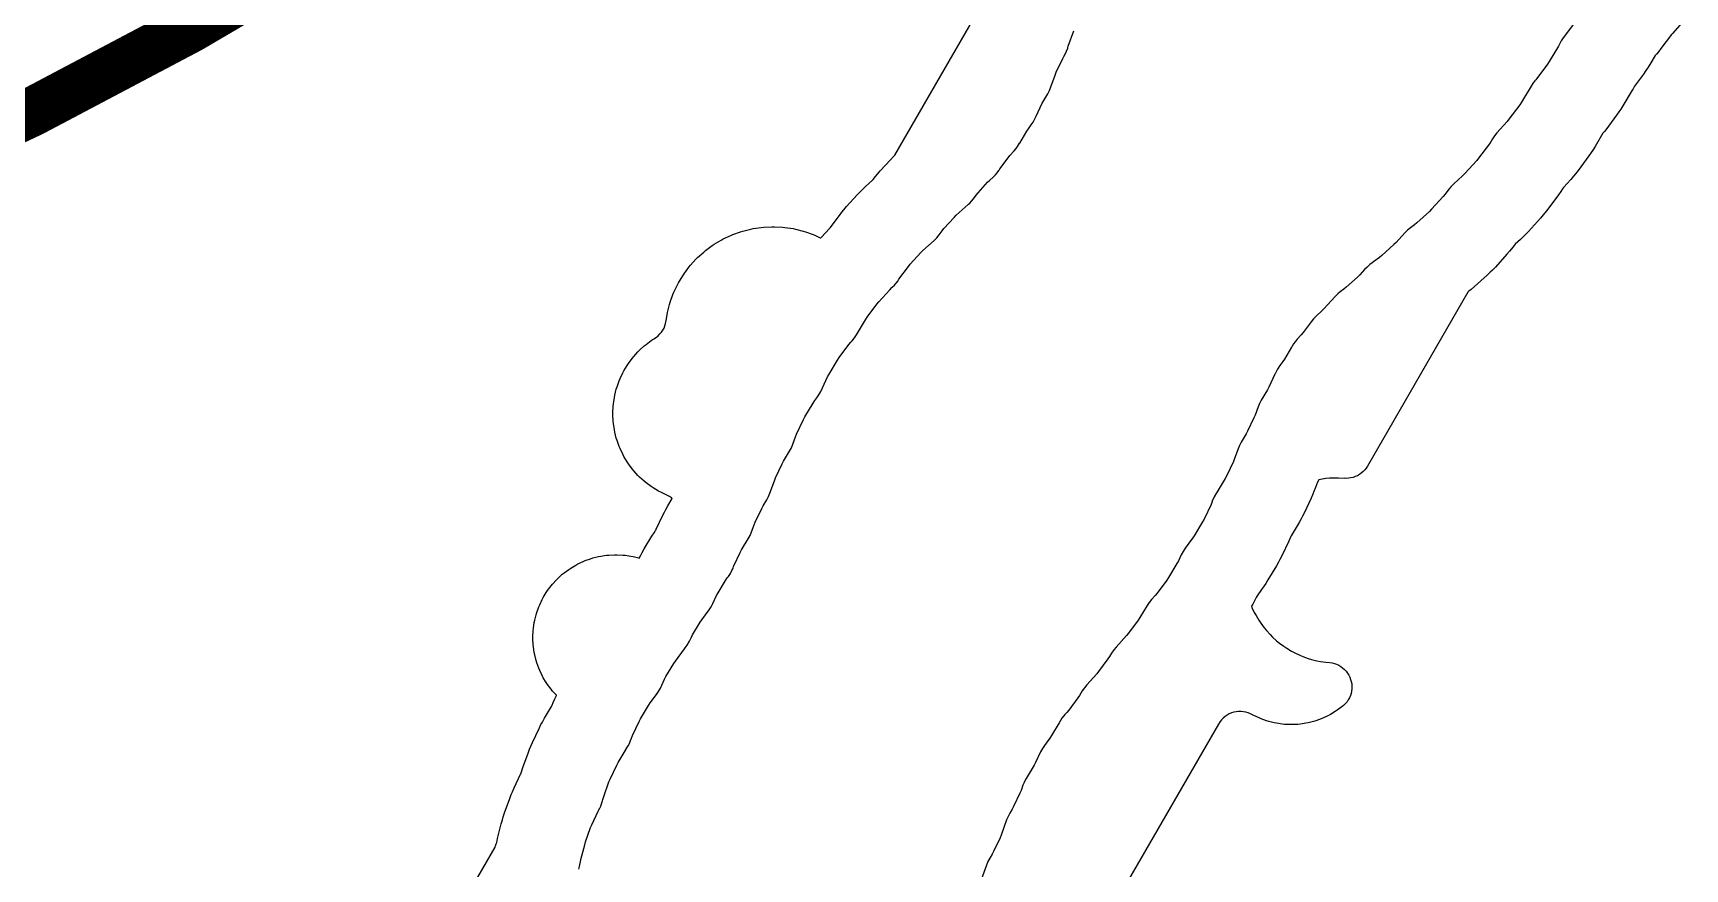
# Model space of a CAD drawing. Extents: x 425531 to 428300, y 1577248 to 1578701.
# Drawn here: x 427976.1 to 428245.1, y 1577626.4 to 1577762.6 of the extents above; entities that cross this region are included whole.
import ezdxf

# ---------------------------------------------------------------- set-up
doc = ezdxf.new("R2010")
doc.units = 21
for name, color, linetype, true_color in [('L-GOLF-CART', 7, 'Continuous', 0xcfcac0), ('L-GOLF-FWY', 7, 'Continuous', 0x6a9e35), ('L-GOLF-ROUGH', 7, 'Continuous', 0x4f7d2c)]:
    doc.layers.add(name, color=color, linetype=linetype, true_color=true_color)

msp = doc.modelspace()

# ---------------------------------------------------------------- linework, layer by layer
at = {"layer": 'L-GOLF-CART', "const_width": 8}
msp.add_lwpolyline([(428027.73, 1577778.65), (428001.72, 1577763.38), (427975.84, 1577749.69), (427950.1, 1577737.58), (427924.5, 1577727.06), (427899.04, 1577718.12), (427873.72, 1577710.76), (427848.53, 1577704.98), (427823.48, 1577700.78), (427798.57, 1577698.16), (427773.79, 1577697.13), (427749.16, 1577697.68), (427724.66, 1577699.81), (427700.3, 1577703.52), (427676.07, 1577708.82), (427651.98, 1577715.69), (427628.04, 1577724.15), (427604.22, 1577734.19), (427580.55, 1577745.81), (427557.01, 1577759.02), (427533.61, 1577773.8), (427510.35, 1577790.17), (427487.23, 1577808.12), (427464.24, 1577827.65)], dxfattribs=at)
at = {"layer": 'L-GOLF-FWY', "elevation": 67.4}
for points in [[(428064.93, 1577626.32), (428065.07, 1577626.79), (428065.19, 1577627.39), (428065.2, 1577627.46), (428065.3, 1577627.94), (428065.9, 1577630.33), (428066.04, 1577630.8), (428066.87, 1577633.13), (428067.06, 1577633.58), (428068.12, 1577635.81), (428068.23, 1577636.03), (428068.29, 1577636.15), (428068.51, 1577636.61), (428068.66, 1577637), (428068.81, 1577637.49), (428068.86, 1577637.7), (428069, 1577638.17), (428069.85, 1577640.55), (428070.04, 1577641), (428071.12, 1577643.29), (428071.36, 1577643.72), (428072.66, 1577645.89), (428072.68, 1577645.93), (428073, 1577646.46), (428073.19, 1577646.83), (428073.38, 1577647.3), (428073.51, 1577647.68), (428073.7, 1577648.14), (428074.78, 1577650.42), (428075.01, 1577650.85), (428076.31, 1577653.02), (428076.58, 1577653.42), (428077.6, 1577654.79), (428077.94, 1577655.3), (428078.23, 1577655.84), (428078.91, 1577657.29), (428079.14, 1577657.72), (428080.42, 1577659.85), (428080.69, 1577660.26), (428082.17, 1577662.25), (428082.27, 1577662.4), (428082.59, 1577662.84), (428082.96, 1577663.51), (428083.22, 1577664.06), (428083.45, 1577664.5), (428084.69, 1577666.57), (428084.97, 1577666.98), (428086.17, 1577668.6), (428086.51, 1577669.11), (428086.79, 1577669.65), (428087.39, 1577670.91), (428087.62, 1577671.34), (428088.85, 1577673.39), (428089.12, 1577673.79), (428089.3, 1577674.03), (428089.64, 1577674.54), (428089.87, 1577674.98), (428090.01, 1577675.3), (428090.06, 1577675.43), (428090.16, 1577675.65), (428090.21, 1577675.75), (428091.23, 1577677.92), (428091.46, 1577678.35), (428092.55, 1577680.17), (428092.84, 1577680.71), (428093.08, 1577681.28), (428093.49, 1577682.44), (428093.68, 1577682.89), (428094.73, 1577685.11), (428094.96, 1577685.55), (428095.55, 1577686.52), (428095.84, 1577687.07), (428096.07, 1577687.63), (428096.79, 1577689.63), (428096.98, 1577690.09), (428098.07, 1577692.39), (428098.3, 1577692.82), (428099.28, 1577694.47), (428099.57, 1577695.01), (428099.81, 1577695.57), (428100.23, 1577696.76), (428100.42, 1577697.21), (428101.54, 1577699.59), (428101.77, 1577700.02), (428103.13, 1577702.28), (428103.4, 1577702.69), (428103.72, 1577703.12), (428104.06, 1577703.63), (428104.35, 1577704.17), (428105.47, 1577706.54), (428105.7, 1577706.98), (428107.08, 1577709.27), (428107.35, 1577709.68), (428108.94, 1577711.83), (428109.26, 1577712.21), (428109.45, 1577712.42), (428109.84, 1577712.9), (428110.18, 1577713.41), (428111.64, 1577715.85), (428111.92, 1577716.26), (428113.5, 1577718.39), (428113.81, 1577718.77), (428115.59, 1577720.74), (428115.94, 1577721.09), (428116, 1577721.14), (428116.37, 1577721.5), (428116.63, 1577721.81), (428116.93, 1577722.22), (428116.95, 1577722.25), (428117.09, 1577722.45), (428118.62, 1577724.51), (428118.93, 1577724.89), (428120.66, 1577726.79), (428121, 1577727.14), (428122.8, 1577728.76), (428123.23, 1577729.2), (428123.62, 1577729.67), (428124.11, 1577730.34), (428124.42, 1577730.72), (428126.07, 1577732.53), (428126.41, 1577732.88), (428128.37, 1577734.65), (428128.43, 1577734.71), (428128.61, 1577734.87), (428128.89, 1577735.16), (428129.21, 1577735.56), (428129.65, 1577736.15), (428129.96, 1577736.53), (428131.52, 1577738.25), (428131.86, 1577738.59), (428132.43, 1577739.11), (428132.79, 1577739.47), (428133.06, 1577739.78), (428133.36, 1577740.19), (428133.38, 1577740.22), (428133.52, 1577740.42), (428134.86, 1577742.23), (428135.17, 1577742.61), (428135.85, 1577743.35), (428136.18, 1577743.74), (428136.41, 1577744.08), (428136.72, 1577744.61), (428136.72, 1577744.61), (428136.75, 1577744.64), (428137.9, 1577746.57), (428138.17, 1577746.98), (428138.64, 1577747.61), (428138.93, 1577748.03), (428139.13, 1577748.39), (428139.36, 1577748.89), (428139.43, 1577749.05), (428140.43, 1577751.16), (428140.66, 1577751.59), (428141.31, 1577752.68), (428141.6, 1577753.22), (428141.84, 1577753.78), (428142.53, 1577755.71), (428142.71, 1577756.17), (428143.77, 1577758.41), (428143.94, 1577758.72), (428143.94, 1577758.72), (428144.23, 1577759.26), (428144.4, 1577759.63), (428144.57, 1577760.11), (428144.59, 1577760.2), (428144.67, 1577760.43), (428145.56, 1577762.93)], [(428227.1, 1577764.23), (428225.29, 1577761.79), (428224.95, 1577761.28), (428224.74, 1577760.88), (428224.72, 1577760.84), (428224.6, 1577760.63), (428224.5, 1577760.45), (428222.99, 1577757.92), (428222.71, 1577757.51), (428220.96, 1577755.15), (428220.81, 1577754.95), (428220.69, 1577754.82), (428220.65, 1577754.76), (428220.39, 1577754.44), (428220.05, 1577753.93), (428218.47, 1577751.29), (428218.19, 1577750.88), (428216.43, 1577748.51), (428216.12, 1577748.13), (428214.46, 1577746.29), (428214.07, 1577745.82), (428213.73, 1577745.31), (428213.51, 1577744.95), (428213.24, 1577744.54), (428211.5, 1577742.2), (428211.19, 1577741.82), (428209.23, 1577739.66), (428208.89, 1577739.32), (428207.45, 1577738.01), (428207.02, 1577737.58), (428206.63, 1577737.11), (428206.04, 1577736.31), (428205.73, 1577735.93), (428203.84, 1577733.85), (428203.5, 1577733.51), (428201.42, 1577731.62), (428201.04, 1577731.31), (428200.38, 1577730.82), (428199.9, 1577730.43), (428199.47, 1577730), (428198.05, 1577728.43), (428197.71, 1577728.09), (428195.74, 1577726.31), (428195.36, 1577726), (428193.8, 1577724.84), (428193.33, 1577724.45), (428192.9, 1577724.02), (428192.12, 1577723.16), (428191.77, 1577722.81), (428189.93, 1577721.15), (428189.55, 1577720.83), (428188.97, 1577720.4), (428188.57, 1577720.08), (428188.28, 1577719.8), (428188.12, 1577719.63), (428188.09, 1577719.59), (428186.36, 1577717.69), (428186.02, 1577717.35), (428185.02, 1577716.44), (428184.59, 1577716.01), (428184.2, 1577715.53), (428182.91, 1577713.8), (428182.6, 1577713.42), (428181.93, 1577712.68), (428181.6, 1577712.28), (428181.36, 1577711.95), (428181.05, 1577711.42), (428181.05, 1577711.42), (428181.03, 1577711.38), (428179.87, 1577709.45), (428179.6, 1577709.05), (428179.14, 1577708.42), (428178.72, 1577707.78), (428178.36, 1577707.03), (428178.33, 1577706.97), (428177.34, 1577704.87), (428177.1, 1577704.44), (428176.09, 1577702.75), (428175.81, 1577702.22), (428175.58, 1577701.67), (428175.09, 1577700.33), (428174.91, 1577699.9), (428173.86, 1577697.68), (428173.63, 1577697.25), (428172.84, 1577695.93), (428172.56, 1577695.39), (428172.32, 1577694.83), (428171.75, 1577693.23), (428171.56, 1577692.78), (428170.46, 1577690.46), (428170.23, 1577690.02), (428168.91, 1577687.82), (428168.81, 1577687.66), (428168.42, 1577686.98), (428168.11, 1577686.28), (428168.1, 1577686.23), (428167.91, 1577685.78), (428166.78, 1577683.38), (428166.54, 1577682.95), (428165.18, 1577680.67), (428164.91, 1577680.26), (428163.7, 1577678.63), (428163.36, 1577678.12), (428163.07, 1577677.58), (428162.59, 1577676.57), (428162.36, 1577676.14), (428160.98, 1577673.84), (428160.71, 1577673.43), (428159.12, 1577671.29), (428158.8, 1577670.91), (428158.22, 1577670.26), (428157.83, 1577669.79), (428157.49, 1577669.28), (428156.32, 1577667.33), (428156.05, 1577666.92), (428154.48, 1577664.8), (428154.17, 1577664.43), (428152.45, 1577662.53), (428152.06, 1577662.06), (428151.72, 1577661.55), (428151.39, 1577661), (428151.12, 1577660.59), (428149.6, 1577658.54), (428149.29, 1577658.16), (428147.67, 1577656.38), (428147.29, 1577655.91), (428146.94, 1577655.4), (428146.5, 1577654.66), (428146.23, 1577654.25), (428144.76, 1577652.27), (428144.45, 1577651.89), (428144.11, 1577651.52), (428143.63, 1577650.92), (428143.19, 1577650.2), (428143.17, 1577650.16), (428141.93, 1577648.1), (428141.66, 1577647.69), (428140.78, 1577646.5), (428140.44, 1577645.99), (428140.15, 1577645.45), (428139.32, 1577643.7), (428139.09, 1577643.27), (428137.8, 1577641.12), (428137.72, 1577640.97), (428137.65, 1577640.85), (428137.46, 1577640.49), (428137.27, 1577640.01), (428136.97, 1577639.18), (428136.79, 1577638.73), (428135.75, 1577636.54), (428135.52, 1577636.11), (428135.14, 1577635.47), (428134.85, 1577634.92), (428134.61, 1577634.36), (428133.73, 1577631.9), (428133.55, 1577631.45), (428132.49, 1577629.21), (428132.25, 1577628.78), (428131.86, 1577628.12), (428131.57, 1577627.58), (428131.34, 1577627.01), (428130.48, 1577624.62)]]:
    msp.add_lwpolyline(points, dxfattribs=at)
at = {"layer": 'L-GOLF-ROUGH', "elevation": 63.3}
for points in [[(428029.33, 1577591.87), (428051.32, 1577629.94), (428051.38, 1577630.13), (428051.5, 1577630.45), (428051.55, 1577630.58), (428051.57, 1577630.67), (428051.72, 1577631.34), (428052.32, 1577633.74), (428052.5, 1577634.4), (428052.65, 1577634.87), (428052.86, 1577635.52), (428053.69, 1577637.84), (428053.94, 1577638.49), (428054.13, 1577638.94), (428054.41, 1577639.57), (428055.46, 1577641.8), (428055.49, 1577641.86), (428055.61, 1577642.23), (428055.82, 1577642.89), (428056.67, 1577645.27), (428056.92, 1577645.91), (428057.11, 1577646.36), (428057.39, 1577646.99), (428058.47, 1577649.28), (428058.78, 1577649.89), (428059.01, 1577650.32), (428059.35, 1577650.92), (428060.51, 1577652.87), (428060.58, 1577653.04), (428060.77, 1577653.49), (428061.05, 1577654.12), (428061.3, 1577654.66), (428061.29, 1577654.67), (428060.67, 1577655.36), (428060.42, 1577655.66), (428059.86, 1577656.41), (428059.64, 1577656.74), (428059.16, 1577657.54), (428058.98, 1577657.88), (428058.58, 1577658.73), (428058.43, 1577659.09), (428058.12, 1577659.97), (428058, 1577660.34), (428057.77, 1577661.25), (428057.7, 1577661.63), (428057.56, 1577662.55), (428057.52, 1577662.94), (428057.48, 1577663.88), (428057.48, 1577664.27), (428057.52, 1577665.2), (428057.56, 1577665.59), (428057.7, 1577666.51), (428057.77, 1577666.9), (428058, 1577667.8), (428058.12, 1577668.18), (428058.43, 1577669.06), (428058.58, 1577669.42), (428058.98, 1577670.26), (428059.16, 1577670.61), (428059.64, 1577671.41), (428059.86, 1577671.73), (428060.42, 1577672.48), (428060.67, 1577672.79), (428061.29, 1577673.48), (428061.57, 1577673.76), (428062.26, 1577674.38), (428062.56, 1577674.63), (428063.31, 1577675.19), (428063.64, 1577675.4), (428064.44, 1577675.88), (428064.79, 1577676.07), (428065.63, 1577676.47), (428065.99, 1577676.62), (428066.87, 1577676.93), (428067.24, 1577677.05), (428068.15, 1577677.27), (428068.53, 1577677.35), (428069.46, 1577677.49), (428069.85, 1577677.52), (428070.78, 1577677.57), (428071.17, 1577677.57), (428072.1, 1577677.52), (428072.49, 1577677.49), (428073.42, 1577677.35), (428073.8, 1577677.27), (428074.71, 1577677.05), (428074.71, 1577677.04), (428074.8, 1577677.02), (428075.04, 1577677.51), (428075.27, 1577677.94), (428075.61, 1577678.54), (428076.84, 1577680.58), (428077.21, 1577681.16), (428077.46, 1577681.54), (428077.49, 1577681.6), (428077.55, 1577681.74), (428078.58, 1577683.91), (428078.88, 1577684.52), (428079.12, 1577684.95), (428079.45, 1577685.55), (428080.15, 1577686.71), (428080.16, 1577686.74), (428080.06, 1577686.82), (428079.73, 1577687.04), (428079.3, 1577687.27), (428078.29, 1577687.75), (428077.94, 1577687.93), (428077.06, 1577688.46), (428076.74, 1577688.68), (428075.91, 1577689.29), (428075.61, 1577689.54), (428074.85, 1577690.22), (428074.58, 1577690.5), (428073.89, 1577691.26), (428073.64, 1577691.56), (428073.03, 1577692.39), (428072.81, 1577692.71), (428072.28, 1577693.59), (428072.1, 1577693.94), (428071.66, 1577694.86), (428071.51, 1577695.23), (428071.17, 1577696.19), (428071.05, 1577696.56), (428070.8, 1577697.56), (428070.73, 1577697.94), (428070.58, 1577698.96), (428070.54, 1577699.35), (428070.49, 1577700.37), (428070.49, 1577700.76), (428070.54, 1577701.78), (428070.58, 1577702.17), (428070.73, 1577703.19), (428070.8, 1577703.57), (428071.05, 1577704.57), (428071.17, 1577704.94), (428071.51, 1577705.9), (428071.66, 1577706.27), (428072.1, 1577707.19), (428072.28, 1577707.54), (428072.81, 1577708.42), (428073.03, 1577708.74), (428073.64, 1577709.57), (428073.89, 1577709.87), (428074.58, 1577710.63), (428074.85, 1577710.91), (428075.61, 1577711.59), (428075.92, 1577711.84), (428076.74, 1577712.45), (428077.06, 1577712.67), (428077.18, 1577712.74), (428077.58, 1577713.01), (428077.89, 1577713.26), (428078.16, 1577713.54), (428078.41, 1577713.84), (428078.63, 1577714.16), (428078.82, 1577714.51), (428078.97, 1577714.87), (428079.08, 1577715.25), (428079.18, 1577715.73), (428079.31, 1577716.67), (428079.39, 1577717.05), (428079.71, 1577718.35), (428079.83, 1577718.72), (428080.28, 1577719.98), (428080.43, 1577720.34), (428081, 1577721.54), (428081.18, 1577721.89), (428081.87, 1577723.03), (428082.09, 1577723.36), (428082.88, 1577724.43), (428083.13, 1577724.73), (428084.02, 1577725.72), (428084.3, 1577726), (428085.29, 1577726.89), (428085.59, 1577727.14), (428086.66, 1577727.94), (428086.99, 1577728.15), (428088.13, 1577728.84), (428088.48, 1577729.02), (428089.68, 1577729.59), (428090.05, 1577729.74), (428091.3, 1577730.19), (428091.68, 1577730.31), (428092.97, 1577730.63), (428093.35, 1577730.71), (428094.67, 1577730.9), (428095.06, 1577730.94), (428096.39, 1577731.01), (428096.79, 1577731.01), (428098.12, 1577730.94), (428098.51, 1577730.9), (428099.83, 1577730.71), (428100.21, 1577730.63), (428101.5, 1577730.31), (428101.88, 1577730.19), (428103.13, 1577729.74), (428103.5, 1577729.59), (428104.28, 1577729.22), (428104.36, 1577729.19), (428105.22, 1577730.14), (428105.69, 1577730.64), (428105.86, 1577730.81), (428107.38, 1577732.85), (428107.8, 1577733.39), (428108.11, 1577733.77), (428108.56, 1577734.29), (428110.28, 1577736.19), (428110.76, 1577736.69), (428111.1, 1577737.04), (428111.6, 1577737.51), (428112.83, 1577738.63), (428112.87, 1577738.68), (428113.29, 1577739.22), (428113.6, 1577739.6), (428114.05, 1577740.12), (428115.69, 1577741.93), (428116.17, 1577742.43), (428116.39, 1577742.65), (428139.93, 1577783.42)], [(428245.1, 1577764.76), (428243.06, 1577762.51), (428242.91, 1577762.35), (428241.19, 1577760.04), (428240.77, 1577759.51), (428240.47, 1577759.14), (428240.25, 1577758.89), (428239.38, 1577757.44), (428239.02, 1577756.86), (428238.74, 1577756.45), (428238.35, 1577755.89), (428236.9, 1577753.93), (428236.89, 1577753.93), (428236.76, 1577753.68), (428236.65, 1577753.5), (428236.51, 1577753.25), (428234.99, 1577750.73), (428234.63, 1577750.14), (428234.35, 1577749.74), (428233.96, 1577749.18), (428232.2, 1577746.81), (428231.99, 1577746.53), (428231.84, 1577746.34), (428231.75, 1577746.23), (428230.47, 1577744.09), (428230.11, 1577743.51), (428229.83, 1577743.1), (428229.44, 1577742.54), (428227.68, 1577740.17), (428227.26, 1577739.63), (428226.94, 1577739.25), (428226.5, 1577738.73), (428225.31, 1577737.42), (428225.15, 1577737.17), (428224.88, 1577736.76), (428224.48, 1577736.2), (428222.75, 1577733.86), (428222.32, 1577733.32), (428222.01, 1577732.94), (428221.56, 1577732.42), (428219.61, 1577730.26), (428219.13, 1577729.76), (428218.79, 1577729.42), (428218.29, 1577728.94), (428217.42, 1577728.15), (428217.29, 1577727.97), (428216.86, 1577727.43), (428216.55, 1577727.05), (428216.1, 1577726.53), (428214.22, 1577724.45), (428213.74, 1577723.95), (428213.4, 1577723.61), (428212.9, 1577723.13), (428210.82, 1577721.25), (428210.3, 1577720.8), (428209.92, 1577720.49), (428209.75, 1577720.36), (428193.39, 1577692.01), (428193.18, 1577691.69), (428192.94, 1577691.39), (428192.68, 1577691.12), (428192.39, 1577690.87), (428192.08, 1577690.65), (428191.75, 1577690.45), (428191.4, 1577690.3), (428191.04, 1577690.17), (428190.67, 1577690.08), (428190.29, 1577690.03), (428189.91, 1577690.01), (428189.67, 1577690.03), (428189.67, 1577690.02), (428188.68, 1577690.07), (428188.09, 1577690.07), (428187.2, 1577690.03), (428186.62, 1577689.97), (428185.73, 1577689.84), (428185.48, 1577689.79), (428185.25, 1577689.39), (428184.93, 1577688.51), (428184.68, 1577687.87), (428184.5, 1577687.42), (428184.22, 1577686.79), (428183.12, 1577684.47), (428182.81, 1577683.86), (428182.58, 1577683.42), (428182.24, 1577682.83), (428180.94, 1577680.66), (428180.84, 1577680.42), (428180.57, 1577679.79), (428179.43, 1577677.4), (428179.12, 1577676.78), (428178.89, 1577676.35), (428178.55, 1577675.75), (428177.19, 1577673.47), (428176.82, 1577672.89), (428176.55, 1577672.49), (428176.15, 1577671.92), (428175.4, 1577670.9), (428175.24, 1577670.58), (428174.93, 1577669.97), (428174.7, 1577669.54), (428174.5, 1577669.18), (428174.58, 1577668.98), (428174.96, 1577668.17), (428175.24, 1577667.66), (428175.7, 1577666.89), (428176.03, 1577666.4), (428176.56, 1577665.69), (428176.93, 1577665.23), (428177.53, 1577664.57), (428177.94, 1577664.16), (428178.6, 1577663.56), (428179.06, 1577663.19), (428179.77, 1577662.66), (428180.26, 1577662.33), (428181.03, 1577661.87), (428181.54, 1577661.59), (428182.35, 1577661.21), (428182.89, 1577660.99), (428183.73, 1577660.69), (428184.29, 1577660.52), (428185.16, 1577660.3), (428185.73, 1577660.19), (428186.62, 1577660.06), (428187.24, 1577659.99), (428187.62, 1577659.94), (428188, 1577659.85), (428188.36, 1577659.72), (428188.71, 1577659.56), (428189.04, 1577659.36), (428189.35, 1577659.14), (428189.64, 1577658.88), (428189.9, 1577658.6), (428190.14, 1577658.3), (428190.34, 1577657.97), (428190.51, 1577657.63), (428190.65, 1577657.27), (428190.75, 1577656.9), (428190.82, 1577656.52), (428190.85, 1577656.14), (428190.84, 1577655.75), (428190.8, 1577655.37), (428190.72, 1577654.99), (428190.6, 1577654.63), (428190.45, 1577654.27), (428190.27, 1577653.94), (428190.06, 1577653.62), (428189.81, 1577653.32), (428189.54, 1577653.05), (428189.51, 1577653.02), (428189.2, 1577652.77), (428188.48, 1577652.23), (428188.15, 1577652.01), (428187.37, 1577651.55), (428187.03, 1577651.36), (428186.21, 1577650.98), (428185.85, 1577650.83), (428184.99, 1577650.52), (428184.62, 1577650.41), (428183.74, 1577650.19), (428183.35, 1577650.11), (428182.46, 1577649.98), (428182.07, 1577649.94), (428181.16, 1577649.9), (428180.77, 1577649.9), (428179.87, 1577649.94), (428179.48, 1577649.98), (428178.58, 1577650.11), (428178.2, 1577650.19), (428177.32, 1577650.41), (428176.94, 1577650.52), (428176.09, 1577650.83), (428175.73, 1577650.98), (428174.91, 1577651.36), (428174.73, 1577651.45), (428174.68, 1577651.48), (428174.56, 1577651.54), (428174.33, 1577651.66), (428173.96, 1577651.81), (428173.58, 1577651.93), (428173.19, 1577652), (428172.8, 1577652.04), (428172.4, 1577652.04), (428172.01, 1577652), (428171.62, 1577651.92), (428171.24, 1577651.8), (428170.88, 1577651.64), (428170.53, 1577651.45), (428170.2, 1577651.23), (428169.9, 1577650.97), (428169.62, 1577650.69), (428169.38, 1577650.38), (428169.11, 1577649.96), (428138.63, 1577597.18)]]:
    msp.add_lwpolyline(points, dxfattribs=at)

doc.saveas('drawing.dxf')
